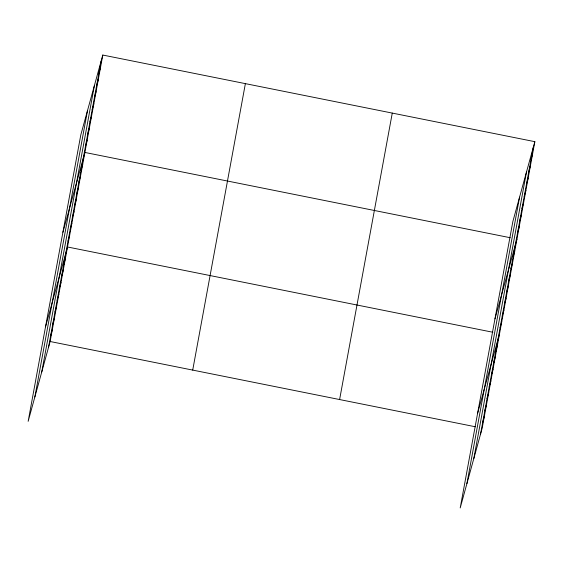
<?xml version="1.0" encoding="UTF-8"?>
<svg xmlns="http://www.w3.org/2000/svg" width="563" height="563" viewBox="0 0 563 563"><rect width="100%" height="100%" fill="white"/><g stroke="black" fill="none" stroke-linecap="round" stroke-linejoin="round"><path stroke-width="0.84" d="M34.85 396.999L87.511 110.538M41.761 371.932L94.422 85.463M48.46 347.596L101.122 61.135M102.797 55.047L80.812 134.867L28.15 421.328L50.135 341.509L102.797 55.047L534.85 141.672L482.188 428.133L460.203 507.953L512.865 221.491L534.85 141.672M192.715 370.095L245.377 83.634M339.609 399.547L392.27 113.086M466.903 483.617L519.565 197.156M473.807 458.549L526.468 172.088M480.513 434.221L533.175 147.752M98.884 73.31L100.559 67.222M96.646 85.485L98.321 79.397M94.408 97.659L96.083 91.572M92.17 109.834L93.845 103.747M89.932 122.009L91.607 115.922M87.694 134.184L89.369 128.097M85.456 146.359L87.131 140.271M62.908 232.266L84.893 152.446L510.233 237.72M81.044 170.35L82.719 164.262M78.869 182.166L80.551 176.078M76.702 193.982L78.377 187.894M74.527 205.798L76.202 199.71M72.353 217.614L74.027 211.526M70.185 229.43L71.86 223.342M68.01 241.245L69.685 235.165M45.526 326.8L67.511 246.981L492.857 332.254M63.668 264.884L65.343 258.797M61.494 276.7L63.169 270.613M59.319 288.516L60.994 282.429M57.152 300.332L58.826 294.245M54.977 312.148L56.652 306.061M52.802 323.964L54.477 317.877M50.635 335.78L52.31 329.693M530.937 159.927L532.612 153.847M528.699 172.102L530.374 166.022M526.461 184.277L528.136 178.197M524.223 196.452L525.898 190.371M521.985 208.627L523.66 202.546M519.748 220.802L521.422 214.721M517.51 232.976L519.185 226.896M494.961 318.883L516.947 239.071M513.097 256.967L514.772 250.887M510.923 268.783L512.597 262.703M508.755 280.606L510.43 274.519M506.58 292.422L508.255 286.335M504.406 304.238L506.081 298.151M502.238 316.054L503.913 309.967M500.064 327.87L501.739 321.783M477.579 413.418L499.564 333.599M495.721 351.502L497.396 345.415M493.547 363.318L495.222 357.231M491.372 375.134L493.047 369.046M489.198 386.95L490.88 380.87M487.03 398.766L488.705 392.685M484.856 410.589L486.531 404.501M482.681 422.405L484.363 416.317M50.135 341.509L475.482 426.789"/></g></svg>
